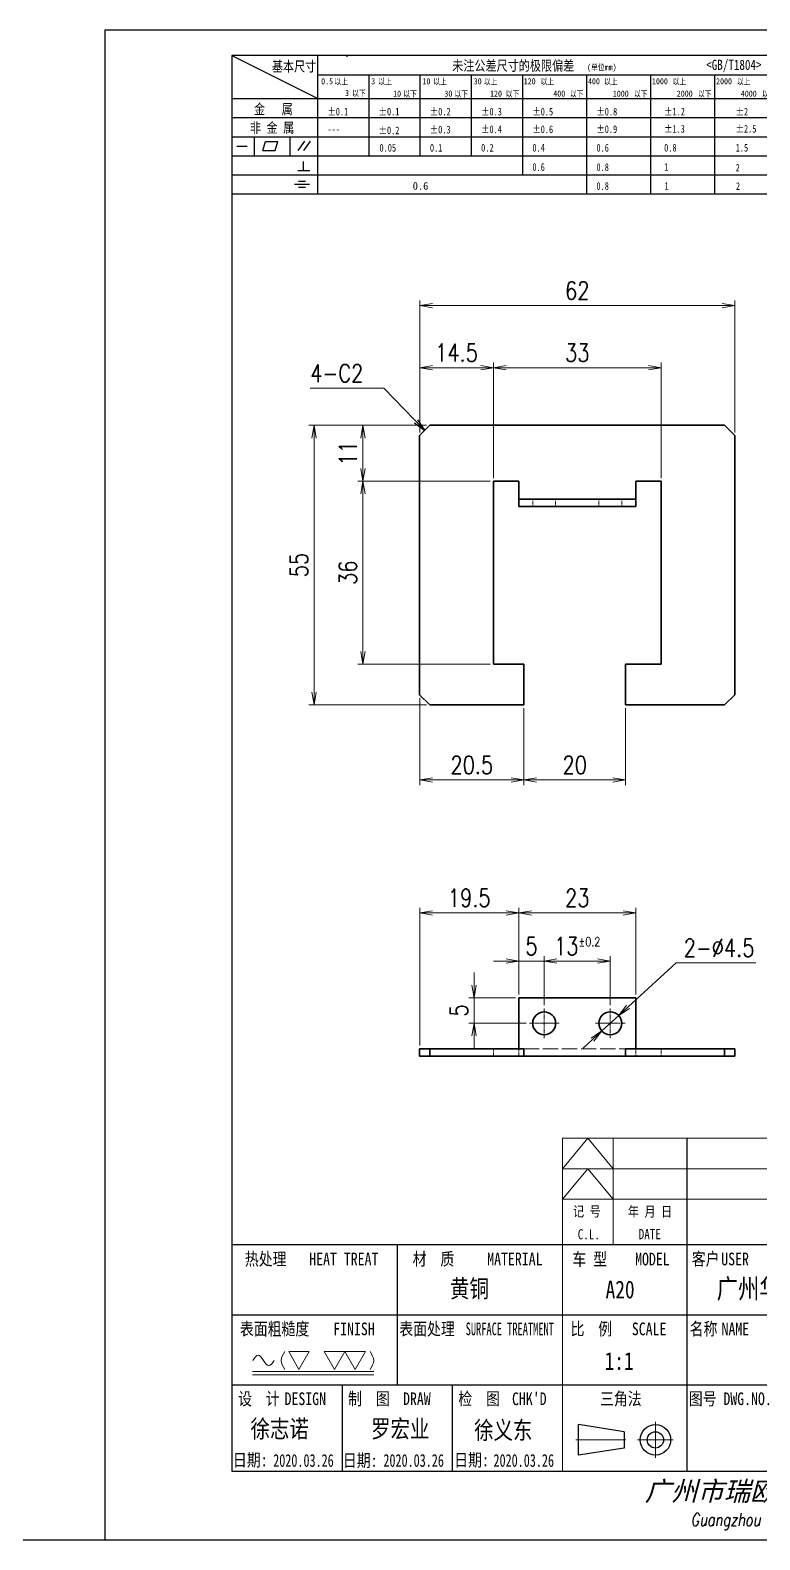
# Model space of a CAD drawing. Header units: millimetres. Extents: x 1201 to 11615, y -7347 to 2683.
# Drawn here: x 4526.1 to 4669.7, y -7347.5 to -7050.5 of the extents above; entities that cross this region are included whole.
import ezdxf
from ezdxf.enums import TextEntityAlignment as Align

# ---------------------------------------------------------------- set-up
doc = ezdxf.new("R2010")
doc.units = ezdxf.units.MM
for name, pattern in [('AM_ISO02W050x2', [3.75, 3, -0.75]), ('AM_ISO08W050x2', [9, 6, -0.75, 1.5, -0.75]), ('CENTER', [2, 1.25, -0.25, 0.25, -0.25])]:
    doc.linetypes.add(name, pattern=pattern)
for name, color, linetype, lineweight in [('CENTER', 2, 'AM_ISO08W050x2', 15), ('DIM', 3, 'Continuous', 20), ('DRAWING', 7, 'Continuous', 35), ('HIDDEN', 1, 'AM_ISO02W050x2', 18), ('图框', 7, 'Continuous', 15)]:
    doc.layers.add(name, color=color, linetype=linetype, lineweight=lineweight)
doc.layers.add('图\\M+19E79\\M+195B6\\M+18E9A', color=7, linetype='Continuous')
doc.styles.add('DIM', font='romans.shx', dxfattribs={"width": 0.8, "bigfont": 'bigfont.shx'})
doc.styles.add('STYLE1', font='')
doc.styles.add('国标', font='simfang.ttf', dxfattribs={"width": 0.8})
doc.styles.add('标题\\M+18E9A', font='romand.shx', dxfattribs={"oblique": 10, "bigfont": 'bigfont.shx'})
doc.styles.get('STYLE1').set_extended_font_data('SimSun')
doc.dimstyles.new('YH 1-1', dxfattribs={"dimtxt": 3.5, "dimasz": 2.5, "dimexe": 1, "dimexo": 0.625, "dimgap": 1.2, "dimtad": 1, "dimtoh": 1, "dimzin": 9, "dimdsep": 46, "dimtxsty": 'DIM', "dimblk": 'OPEN', "dimcen": 0, "dimclrd": 8, "dimclre": 8, "dimclrt": 2, "dimazin": 2, "dimtfac": 0.5, "dimtmove": 0, "dimatfit": 3, "dimldrblk": 'OPEN', "dimfxl": 0, "dimtolj": 1, "dimlwd": 13, "dimlwe": 13, "dimarcsym": 0})
doc.dimstyles.new('YH 1-1$0', dxfattribs={"dimtxt": 3.5, "dimasz": 2.5, "dimexe": 1, "dimexo": 0.625, "dimgap": 1.2, "dimtad": 1, "dimzin": 9, "dimdsep": 46, "dimtxsty": 'DIM', "dimblk": 'OPEN', "dimcen": 0, "dimclrd": 8, "dimclre": 8, "dimclrt": 2, "dimazin": 2, "dimtfac": 0.5, "dimtmove": 0, "dimatfit": 3, "dimldrblk": 'OPEN', "dimfxl": 0, "dimtolj": 1, "dimlwd": 13, "dimlwe": 13, "dimarcsym": 0})
doc.dimstyles.new('YH 1-1$3', dxfattribs={"dimtxt": 3.5, "dimasz": 2.5, "dimexe": 1, "dimexo": 0.625, "dimgap": 1.2, "dimtad": 1, "dimtoh": 1, "dimzin": 9, "dimdsep": 46, "dimtxsty": 'DIM', "dimblk": 'OPEN', "dimcen": 0, "dimclrd": 8, "dimclre": 8, "dimclrt": 2, "dimazin": 2, "dimtfac": 0.5, "dimtmove": 0, "dimatfit": 3, "dimldrblk": 'OPEN', "dimfxl": 0, "dimtolj": 1, "dimlwd": 13, "dimlwe": 13, "dimarcsym": 0})

# ---------------------------------------------------------------- blocks, each defined once
blk = doc.blocks.new('_Open')
at = {"color": 0, "linetype": 'ByBlock', "lineweight": -2}
for p, q in [((-1, 0.17), (0, 0)), ((-1, -0.17), (0, 0)), ((0, 0), (-1, 0))]:
    blk.add_line(p, q, dxfattribs=at)
blk = doc.blocks.new('*D913')
at = {"layer": 'Defpoints', "color": 0, "ltscale": 2, "transparency": 16777216}
for p in [(4664.77, -7104.66), (4602.77, -7130.21), (4664.77, -7130.21)]:
    blk.add_point(p, dxfattribs=at)
at = {"layer": 'DIM', "color": 8, "lineweight": 13, "ltscale": 2, "transparency": 16777216}
for p, q in [((4602.77, -7129.59), (4602.77, -7103.66)), ((4664.77, -7129.59), (4664.77, -7103.66)), ((4605.27, -7104.66), (4662.27, -7104.66))]:
    blk.add_line(p, q, dxfattribs=at)
at = {"layer": 'DIM', "color": 8, "lineweight": 13, "ltscale": 2, "transparency": 16777216, "xscale": 2.5, "yscale": 2.5, "zscale": 2.5, "rotation": 180}
blk.add_blockref('_Open', (4602.77, -7104.66), dxfattribs=at)
at = {"layer": 'DIM', "color": 8, "lineweight": 13, "ltscale": 2, "transparency": 16777216, "xscale": 2.5, "yscale": 2.5, "zscale": 2.5}
blk.add_blockref('_Open', (4664.77, -7104.66), dxfattribs=at)
at = {"layer": 'DIM', "color": 2, "ltscale": 2, "transparency": 16777216, "insert": (4633.77, -7101.71), "char_height": 3.5, "attachment_point": 5, "style": 'DIM'}
blk.add_mtext('\\A1;62', dxfattribs=at)
blk = doc.blocks.new('*D914')
at = {"layer": 'Defpoints', "color": 0, "ltscale": 2, "transparency": 16777216}
for p in [(4604.77, -7128.21), (4581.98, -7183.21), (4604.77, -7183.21)]:
    blk.add_point(p, dxfattribs=at)
at = {"layer": 'DIM', "color": 8, "lineweight": 13, "ltscale": 2, "transparency": 16777216}
for p, q in [((4604.14, -7128.21), (4580.98, -7128.21)), ((4581.98, -7130.71), (4581.98, -7180.71)), ((4604.14, -7183.21), (4580.98, -7183.21))]:
    blk.add_line(p, q, dxfattribs=at)
at = {"layer": 'DIM', "color": 8, "lineweight": 13, "ltscale": 2, "transparency": 16777216, "xscale": 2.5, "yscale": 2.5, "zscale": 2.5}
for p, rotation in [((4581.98, -7128.21), 90), ((4581.98, -7183.21), 270)]:
    blk.add_blockref('_Open', p, dxfattribs=dict(at, rotation=rotation))
at = {"layer": 'DIM', "color": 2, "ltscale": 2, "transparency": 16777216, "insert": (4579.03, -7155.71), "char_height": 3.5, "attachment_point": 5, "rotation": 90, "style": 'DIM'}
blk.add_mtext('\\A1;55', dxfattribs=at)
blk = doc.blocks.new('*D877')
at = {"layer": 'Defpoints', "color": 0, "ltscale": 2, "transparency": 16777216}
for p in [(4602.77, -7116.87), (4602.77, -7130.21), (4617.27, -7139.21)]:
    blk.add_point(p, dxfattribs=at)
at = {"layer": 'DIM', "color": 8, "lineweight": 13, "ltscale": 2, "transparency": 16777216}
for p, q in [((4602.77, -7129.59), (4602.77, -7115.87)), ((4617.27, -7138.59), (4617.27, -7115.87)), ((4614.77, -7116.87), (4605.27, -7116.87))]:
    blk.add_line(p, q, dxfattribs=at)
at = {"layer": 'DIM', "color": 8, "lineweight": 13, "ltscale": 2, "transparency": 16777216, "xscale": 2.5, "yscale": 2.5, "zscale": 2.5, "rotation": 180}
blk.add_blockref('_Open', (4602.77, -7116.87), dxfattribs=at)
at = {"layer": 'DIM', "color": 8, "lineweight": 13, "ltscale": 2, "transparency": 16777216, "xscale": 2.5, "yscale": 2.5, "zscale": 2.5}
blk.add_blockref('_Open', (4617.27, -7116.87), dxfattribs=at)
at = {"layer": 'DIM', "color": 2, "ltscale": 2, "transparency": 16777216, "insert": (4610.02, -7113.92), "char_height": 3.5, "attachment_point": 5, "style": 'DIM'}
blk.add_mtext('\\A1;14.5', dxfattribs=at)
blk = doc.blocks.new('*D878')
at = {"layer": 'Defpoints', "color": 0, "ltscale": 2, "transparency": 16777216}
for p in [(4650.27, -7116.87), (4617.27, -7139.21), (4650.27, -7139.21)]:
    blk.add_point(p, dxfattribs=at)
at = {"layer": 'DIM', "color": 8, "lineweight": 13, "ltscale": 2, "transparency": 16777216}
for p, q in [((4617.27, -7138.59), (4617.27, -7115.87)), ((4650.27, -7138.59), (4650.27, -7115.87)), ((4619.77, -7116.87), (4647.77, -7116.87))]:
    blk.add_line(p, q, dxfattribs=at)
at = {"layer": 'DIM', "color": 8, "lineweight": 13, "ltscale": 2, "transparency": 16777216, "xscale": 2.5, "yscale": 2.5, "zscale": 2.5, "rotation": 180}
blk.add_blockref('_Open', (4617.27, -7116.87), dxfattribs=at)
at = {"layer": 'DIM', "color": 8, "lineweight": 13, "ltscale": 2, "transparency": 16777216, "xscale": 2.5, "yscale": 2.5, "zscale": 2.5}
blk.add_blockref('_Open', (4650.27, -7116.87), dxfattribs=at)
at = {"layer": 'DIM', "color": 2, "ltscale": 2, "transparency": 16777216, "insert": (4633.77, -7113.92), "char_height": 3.5, "attachment_point": 5, "style": 'DIM'}
blk.add_mtext('\\A1;33', dxfattribs=at)
blk = doc.blocks.new('*D879')
at = {"layer": 'Defpoints', "color": 0, "ltscale": 2, "transparency": 16777216}
for p in [(4602.77, -7181.21), (4623.27, -7183.21), (4602.77, -7197.98)]:
    blk.add_point(p, dxfattribs=at)
at = {"layer": 'DIM', "color": 8, "lineweight": 13, "ltscale": 2, "transparency": 16777216}
for p, q in [((4602.77, -7181.84), (4602.77, -7198.98)), ((4623.27, -7183.84), (4623.27, -7198.98)), ((4620.77, -7197.98), (4605.27, -7197.98))]:
    blk.add_line(p, q, dxfattribs=at)
at = {"layer": 'DIM', "color": 8, "lineweight": 13, "ltscale": 2, "transparency": 16777216, "xscale": 2.5, "yscale": 2.5, "zscale": 2.5, "rotation": 180}
blk.add_blockref('_Open', (4602.77, -7197.98), dxfattribs=at)
at = {"layer": 'DIM', "color": 8, "lineweight": 13, "ltscale": 2, "transparency": 16777216, "xscale": 2.5, "yscale": 2.5, "zscale": 2.5}
blk.add_blockref('_Open', (4623.27, -7197.98), dxfattribs=at)
at = {"layer": 'DIM', "color": 2, "ltscale": 2, "transparency": 16777216, "insert": (4613.02, -7195.03), "char_height": 3.5, "attachment_point": 5, "style": 'DIM'}
blk.add_mtext('\\A1;20.5', dxfattribs=at)
blk = doc.blocks.new('*D880')
at = {"layer": 'Defpoints', "color": 0, "ltscale": 2, "transparency": 16777216}
for p in [(4623.27, -7183.21), (4643.27, -7183.21), (4643.27, -7197.98)]:
    blk.add_point(p, dxfattribs=at)
at = {"layer": 'DIM', "color": 8, "lineweight": 13, "ltscale": 2, "transparency": 16777216}
for p, q in [((4623.27, -7183.84), (4623.27, -7198.98)), ((4643.27, -7183.84), (4643.27, -7198.98)), ((4625.77, -7197.98), (4640.77, -7197.98))]:
    blk.add_line(p, q, dxfattribs=at)
at = {"layer": 'DIM', "color": 8, "lineweight": 13, "ltscale": 2, "transparency": 16777216, "xscale": 2.5, "yscale": 2.5, "zscale": 2.5, "rotation": 180}
blk.add_blockref('_Open', (4623.27, -7197.98), dxfattribs=at)
at = {"layer": 'DIM', "color": 8, "lineweight": 13, "ltscale": 2, "transparency": 16777216, "xscale": 2.5, "yscale": 2.5, "zscale": 2.5}
blk.add_blockref('_Open', (4643.27, -7197.98), dxfattribs=at)
at = {"layer": 'DIM', "color": 2, "ltscale": 2, "transparency": 16777216, "insert": (4633.27, -7195.03), "char_height": 3.5, "attachment_point": 5, "style": 'DIM'}
blk.add_mtext('\\A1;20', dxfattribs=at)
blk = doc.blocks.new('*D881')
at = {"layer": 'Defpoints', "color": 0, "ltscale": 2, "transparency": 16777216}
for p in [(4591.6, -7139.21), (4617.27, -7139.21), (4617.27, -7175.21)]:
    blk.add_point(p, dxfattribs=at)
at = {"layer": 'DIM', "color": 8, "lineweight": 13, "ltscale": 2, "transparency": 16777216}
for p, q in [((4616.64, -7139.21), (4590.6, -7139.21)), ((4591.6, -7172.71), (4591.6, -7141.71)), ((4616.64, -7175.21), (4590.6, -7175.21))]:
    blk.add_line(p, q, dxfattribs=at)
at = {"layer": 'DIM', "color": 8, "lineweight": 13, "ltscale": 2, "transparency": 16777216, "xscale": 2.5, "yscale": 2.5, "zscale": 2.5}
for p, rotation in [((4591.6, -7139.21), 90), ((4591.6, -7175.21), 270)]:
    blk.add_blockref('_Open', p, dxfattribs=dict(at, rotation=rotation))
at = {"layer": 'DIM', "color": 2, "ltscale": 2, "transparency": 16777216, "insert": (4588.65, -7157.21), "char_height": 3.5, "attachment_point": 5, "rotation": 90, "style": 'DIM'}
blk.add_mtext('\\A1;36', dxfattribs=at)
blk = doc.blocks.new('*D884')
at = {"layer": 'Defpoints', "color": 0, "ltscale": 2, "transparency": 16777216}
for p in [(4622.27, -7224.13), (4622.27, -7240.85), (4602.77, -7250.85)]:
    blk.add_point(p, dxfattribs=at)
at = {"layer": 'DIM', "color": 8, "lineweight": 13, "ltscale": 2, "transparency": 16777216}
for p, q in [((4602.77, -7250.22), (4602.77, -7223.13)), ((4605.27, -7224.13), (4619.77, -7224.13)), ((4622.27, -7240.22), (4622.27, -7223.13))]:
    blk.add_line(p, q, dxfattribs=at)
at = {"layer": 'DIM', "color": 8, "lineweight": 13, "ltscale": 2, "transparency": 16777216, "xscale": 2.5, "yscale": 2.5, "zscale": 2.5, "rotation": 180}
blk.add_blockref('_Open', (4602.77, -7224.13), dxfattribs=at)
at = {"layer": 'DIM', "color": 8, "lineweight": 13, "ltscale": 2, "transparency": 16777216, "xscale": 2.5, "yscale": 2.5, "zscale": 2.5}
blk.add_blockref('_Open', (4622.27, -7224.13), dxfattribs=at)
at = {"layer": 'DIM', "color": 2, "ltscale": 2, "transparency": 16777216, "insert": (4612.52, -7221.18), "char_height": 3.5, "attachment_point": 5, "style": 'DIM'}
blk.add_mtext('\\A1;19.5', dxfattribs=at)
blk = doc.blocks.new('*D885')
at = {"layer": 'Defpoints', "color": 0, "ltscale": 2, "transparency": 16777216}
for p in [(4645.27, -7224.13), (4622.27, -7240.85), (4645.27, -7240.85)]:
    blk.add_point(p, dxfattribs=at)
at = {"layer": 'DIM', "color": 8, "lineweight": 13, "ltscale": 2, "transparency": 16777216}
for p, q in [((4622.27, -7240.22), (4622.27, -7223.13)), ((4624.77, -7224.13), (4642.77, -7224.13)), ((4645.27, -7240.22), (4645.27, -7223.13))]:
    blk.add_line(p, q, dxfattribs=at)
at = {"layer": 'DIM', "color": 8, "lineweight": 13, "ltscale": 2, "transparency": 16777216, "xscale": 2.5, "yscale": 2.5, "zscale": 2.5, "rotation": 180}
blk.add_blockref('_Open', (4622.27, -7224.13), dxfattribs=at)
at = {"layer": 'DIM', "color": 8, "lineweight": 13, "ltscale": 2, "transparency": 16777216, "xscale": 2.5, "yscale": 2.5, "zscale": 2.5}
blk.add_blockref('_Open', (4645.27, -7224.13), dxfattribs=at)
at = {"layer": 'DIM', "color": 2, "ltscale": 2, "transparency": 16777216, "insert": (4633.77, -7221.18), "char_height": 3.5, "attachment_point": 5, "style": 'DIM'}
blk.add_mtext('\\A1;23', dxfattribs=at)
blk = doc.blocks.new('*D886')
at = {"layer": 'Defpoints', "color": 0, "ltscale": 2, "transparency": 16777216}
for p in [(4622.27, -7233.62), (4622.27, -7240.85), (4627.27, -7242.92)]:
    blk.add_point(p, dxfattribs=at)
at = {"layer": 'DIM', "color": 8, "lineweight": 13, "ltscale": 2, "transparency": 16777216}
for p, q in [((4619.77, -7233.62), (4617.27, -7233.62)), ((4622.27, -7240.22), (4622.27, -7232.62)), ((4627.27, -7233.62), (4622.27, -7233.62)), ((4627.27, -7242.3), (4627.27, -7232.62)), ((4629.77, -7233.62), (4632.27, -7233.62))]:
    blk.add_line(p, q, dxfattribs=at)
at = {"layer": 'DIM', "color": 8, "lineweight": 13, "ltscale": 2, "transparency": 16777216, "xscale": 2.5, "yscale": 2.5, "zscale": 2.5}
blk.add_blockref('_Open', (4622.27, -7233.62), dxfattribs=at)
at = {"layer": 'DIM', "color": 8, "lineweight": 13, "ltscale": 2, "transparency": 16777216, "xscale": 2.5, "yscale": 2.5, "zscale": 2.5, "rotation": 180}
blk.add_blockref('_Open', (4627.27, -7233.62), dxfattribs=at)
at = {"layer": 'DIM', "color": 2, "ltscale": 2, "transparency": 16777216, "insert": (4624.77, -7230.67), "char_height": 3.5, "attachment_point": 5, "style": 'DIM'}
blk.add_mtext('\\A1;5', dxfattribs=at)
blk = doc.blocks.new('*D887')
at = {"layer": 'Defpoints', "color": 0, "ltscale": 2, "transparency": 16777216}
for p in [(4640.27, -7233.62), (4627.27, -7242.92), (4640.27, -7242.92)]:
    blk.add_point(p, dxfattribs=at)
at = {"layer": 'DIM', "color": 8, "lineweight": 13, "ltscale": 2, "transparency": 16777216}
for p, q in [((4627.27, -7242.3), (4627.27, -7232.62)), ((4629.77, -7233.62), (4637.77, -7233.62)), ((4640.27, -7242.3), (4640.27, -7232.62))]:
    blk.add_line(p, q, dxfattribs=at)
at = {"layer": 'DIM', "color": 8, "lineweight": 13, "ltscale": 2, "transparency": 16777216, "xscale": 2.5, "yscale": 2.5, "zscale": 2.5, "rotation": 180}
blk.add_blockref('_Open', (4627.27, -7233.62), dxfattribs=at)
at = {"layer": 'DIM', "color": 8, "lineweight": 13, "ltscale": 2, "transparency": 16777216, "xscale": 2.5, "yscale": 2.5, "zscale": 2.5}
blk.add_blockref('_Open', (4640.27, -7233.62), dxfattribs=at)
at = {"layer": 'DIM', "color": 2, "ltscale": 2, "transparency": 16777216, "insert": (4633.77, -7230.67), "char_height": 3.5, "attachment_point": 5, "style": 'DIM'}
blk.add_mtext('\\A2;13{\\H1.75;\\M+1817D0.2}', dxfattribs=at)
blk = doc.blocks.new('*D888')
at = {"layer": 'Defpoints', "color": 0, "ltscale": 2, "transparency": 16777216}
for p in [(4613.46, -7240.85), (4622.27, -7240.85), (4624.34, -7245.85)]:
    blk.add_point(p, dxfattribs=at)
at = {"layer": 'DIM', "color": 8, "lineweight": 13, "ltscale": 2, "transparency": 16777216}
for p, q in [((4613.46, -7238.35), (4613.46, -7235.85)), ((4621.64, -7240.85), (4612.46, -7240.85)), ((4613.46, -7245.85), (4613.46, -7240.85)), ((4623.72, -7245.85), (4612.46, -7245.85)), ((4613.46, -7248.35), (4613.46, -7250.85))]:
    blk.add_line(p, q, dxfattribs=at)
at = {"layer": 'DIM', "color": 8, "lineweight": 13, "ltscale": 2, "transparency": 16777216, "xscale": 2.5, "yscale": 2.5, "zscale": 2.5}
for p, rotation in [((4613.46, -7240.85), 270), ((4613.46, -7245.85), 90)]:
    blk.add_blockref('_Open', p, dxfattribs=dict(at, rotation=rotation))
at = {"layer": 'DIM', "color": 2, "ltscale": 2, "transparency": 16777216, "insert": (4610.51, -7243.35), "char_height": 3.5, "attachment_point": 5, "rotation": 90, "style": 'DIM'}
blk.add_mtext('\\A1;5', dxfattribs=at)
blk = doc.blocks.new('*D889')
at = {"layer": 'Defpoints', "color": 0, "ltscale": 2, "transparency": 16777216}
for p in [(4641.92, -7244.32), (4638.61, -7247.37)]:
    blk.add_point(p, dxfattribs=at)
at = {"layer": 'DIM', "color": 8, "lineweight": 13, "ltscale": 2, "transparency": 16777216}
for p, q in [((4653.2, -7233.95), (4643.76, -7242.63)), ((4668.93, -7233.95), (4653.2, -7233.95)), ((4638.61, -7247.37), (4641.92, -7244.32)), ((4636.77, -7249.06), (4634.93, -7250.76))]:
    blk.add_line(p, q, dxfattribs=at)
at = {"layer": 'DIM', "color": 8, "lineweight": 13, "ltscale": 2, "transparency": 16777216, "xscale": 2.5, "yscale": 2.5, "zscale": 2.5}
for p, rotation in [((4641.92, -7244.32), 222.6155056812255), ((4638.61, -7247.37), 42.61550568122549)]:
    blk.add_blockref('_Open', p, dxfattribs=dict(at, rotation=rotation))
at = {"layer": 'DIM', "color": 2, "ltscale": 2, "transparency": 16777216, "insert": (4661.67, -7231), "char_height": 3.5, "attachment_point": 5, "style": 'DIM'}
blk.add_mtext('\\A1;2-%%c4.5', dxfattribs=at)
blk = doc.blocks.new('*D892')
at = {"layer": 'Defpoints', "color": 0, "ltscale": 2, "transparency": 16777216}
for p in [(4591.6, -7128.21), (4604.77, -7128.21), (4617.27, -7139.21)]:
    blk.add_point(p, dxfattribs=at)
at = {"layer": 'DIM', "color": 8, "lineweight": 13, "ltscale": 2, "transparency": 16777216}
for p, q in [((4604.14, -7128.21), (4590.6, -7128.21)), ((4591.6, -7136.71), (4591.6, -7130.71)), ((4616.64, -7139.21), (4590.6, -7139.21))]:
    blk.add_line(p, q, dxfattribs=at)
at = {"layer": 'DIM', "color": 8, "lineweight": 13, "ltscale": 2, "transparency": 16777216, "xscale": 2.5, "yscale": 2.5, "zscale": 2.5}
for p, rotation in [((4591.6, -7128.21), 90), ((4591.6, -7139.21), 270)]:
    blk.add_blockref('_Open', p, dxfattribs=dict(at, rotation=rotation))
at = {"layer": 'DIM', "color": 2, "ltscale": 2, "transparency": 16777216, "insert": (4588.65, -7133.71), "char_height": 3.5, "attachment_point": 5, "rotation": 90, "style": 'DIM'}
blk.add_mtext('\\A1;11', dxfattribs=at)
blk = doc.blocks.new('GZDEH零件A4图框V01版')
at = {"color": 2, "linetype": 'ByBlock', "lineweight": 30}
for p, q in [((102.17, 21.26), (93.17, 22.66)), ((93.17, 16.66), (93.17, 22.66)), ((102.17, 21.26), (102.17, 18.06)), ((102.17, 18.06), (93.17, 16.66))]:
    blk.add_line(p, q, dxfattribs=at)
at = {"color": 1, "linetype": 'CENTER', "lineweight": 5, "ltscale": 16.256}
for p, q in [((108.3, 23.18), (108.3, 16.14)), ((111.82, 19.66), (104.78, 19.66))]:
    blk.add_line(p, q, dxfattribs=at)
at = {"color": 1, "linetype": 'CENTER', "lineweight": 5, "ltscale": 9.144}
blk.add_line((102.47, 19.66), (92.65, 19.66), dxfattribs=at)
at = {"color": 2, "linetype": 'ByBlock', "lineweight": 30}
for radius in [3, 1.6]:
    blk.add_circle((108.3, 19.66), radius, dxfattribs=at)
at = {"layer": 'Defpoints', "linetype": 'Continuous'}
for p, q in [((0, 297), (0, 0)), ((210, 297), (0, 297)), ((210, 0), (210, 297)), ((210, 297), (210, 0)), ((0, 0), (210, 0))]:
    blk.add_line(p, q, dxfattribs=at)
at = {"layer": '图\\M+19E79\\M+195B6\\M+18E9A', "linetype": 'Continuous'}
for p, q in [((25, 292), (25, 13.5)), ((205, 292), (25, 292)), ((205, 13.5), (205, 292)), ((205, 13.5), (205, 97)), ((25, 13.5), (205, 13.5))]:
    blk.add_line(p, q, dxfattribs=at)
at = {"layer": '图\\M+19E79\\M+195B6\\M+18E9A', "color": 9}
for p, q in [((25, 292), (41.88, 283.54)), ((41.88, 264.79), (41.88, 292)), ((47.66, 291.75), (47.66, 292)), ((132.6, 264.79), (132.6, 292)), ((41.88, 288.22), (132.6, 288.22)), ((51.96, 272.29), (51.96, 288.22)), ((62.04, 272.29), (62.04, 288.22)), ((72.12, 272.29), (72.12, 288.22)), ((82.2, 268.54), (82.2, 288.22)), ((94.8, 264.79), (94.8, 288.22)), ((107.4, 264.79), (107.4, 288.22)), ((120, 264.79), (120, 288.22)), ((25, 283.54), (132.6, 283.54)), ((25, 279.79), (132.6, 279.79)), ((25, 276.04), (132.6, 276.04)), ((25.94, 274.19), (28, 274.19)), ((29.43, 272.34), (29.43, 276.04)), ((31.1, 273.3), (31.58, 275.09)), ((31.1, 273.3), (33.51, 273.3)), ((31.58, 275.09), (33.99, 275.09)), ((33.51, 273.3), (33.99, 275.09)), ((36.42, 272.34), (36.42, 276.04)), ((38.03, 273.3), (39.36, 275.16)), ((39.11, 273.3), (40.45, 275.16)), ((25, 272.29), (132.6, 272.29)), ((39.09, 269.41), (39.09, 271.18)), ((25, 268.54), (132.6, 268.54)), ((37.93, 269.41), (40.32, 269.41)), ((25, 264.79), (132.6, 264.79)), ((37.3, 266.69), (40.28, 266.69)), ((38.08, 267.29), (39.43, 267.29)), ((38.08, 266.09), (39.44, 266.09)), ((114.5, 79), (114.5, 13.5)), ((205, 58), (25, 58)), ((57.5, 58), (57.5, 30.5)), ((114.5, 58), (114.5, 13.5)), ((180, 58), (180, 13.5)), ((25, 44.25), (205, 44.25)), ((25, 30.5), (205, 30.5)), ((46.68, 30.5), (46.68, 13.5)), ((46.68, 30.5), (46.68, 13.5)), ((68.34, 30.5), (68.34, 13.5)), ((68.34, 30.5), (68.34, 13.5))]:
    blk.add_line(p, q, dxfattribs=at)
at = {"layer": '图框', "color": 7}
for p, q in [((90, 79), (205, 79)), ((90, 13.5), (90, 79))]:
    blk.add_line(p, q, dxfattribs=at)
at = {"layer": '图框', "color": 9}
for p, q in [((90, 73), (95, 79)), ((95, 79), (100, 73)), ((100, 58), (100, 79)), ((173, 58), (173, 79)), ((185, 79), (185, 58)), ((90, 73), (205, 73)), ((90, 67), (95, 73)), ((95, 73), (100, 67)), ((90, 67), (205, 67))]:
    blk.add_line(p, q, dxfattribs=at)
at = {"layer": '图\\M+19E79\\M+195B6\\M+18E9A', "color": 9, "style": '国标'}
for s, height, width, p in [('基本尺寸', 2, 0.8, (32.84, 288.88)), ('未注公差尺寸的极限偏差', 2, 0.8, (68.32, 289.02)), ('<GB/T1804>', 2, 0.8, (118.29, 289.19)), ('30', 1.2, 0.8, (72.55, 286.35)), ('金   属', 2, 0.8, (29.33, 280.48)), ('±0.1', 1.5, 0.8, (43.78, 280.23)), ('±0.1', 1.5, 0.8, (53.86, 280.23)), ('±0.2', 1.5, 0.8, (63.94, 280.23)), ('±0.3', 1.5, 0.8, (74.02, 280.23)), ('±0.5', 1.5, 0.8, (84.1, 280.23)), ('±0.8', 1.5, 0.8, (96.7, 280.23)), ('±1.2', 1.5, 0.8, (110.02, 280.23)), ('±2', 1.5, 0.8, (124.09, 280.23)), ('非 金 属', 2, 0.8, (28.53, 276.82)), ('---', 1.5, 0.8, (43.78, 276.81)), ('±0.2', 1.5, 0.8, (53.86, 276.54)), ('±0.3', 1.5, 0.8, (63.94, 276.69)), ('±0.4', 1.5, 0.8, (74.02, 276.75)), ('±0.6', 1.5, 0.8, (84.1, 276.75)), ('±0.9', 1.5, 0.8, (96.7, 276.78)), ('±1.3', 1.5, 0.8, (110.02, 276.84)), ('±2.5', 1.5, 0.8, (124.09, 276.85)), ('0.1', 1.5, 0.8, (63.94, 273.12)), ('0.2', 1.5, 0.8, (74.02, 273.13)), ('0.4', 1.5, 0.8, (84.1, 273.13)), ('0.6', 1.5, 0.8, (96.7, 273.11)), ('0.8', 1.5, 0.8, (110.02, 273.13)), ('1.5', 1.5, 0.8, (124.09, 273.12)), ('0.6', 1.5, 0.8, (84.1, 269.33)), ('0.8', 1.5, 0.8, (96.7, 269.3)), ('1', 1.5, 0.8, (110.02, 269.34)), ('2', 1.5, 0.8, (124.09, 269.2)), ('0.8', 1.5, 0.8, (96.7, 265.59)), ('1', 1.5, 0.8, (110.1, 265.6)), ('2', 1.5, 0.8, (124.13, 265.57)), ('热处理', 2.5, 0.8, (27.54, 54)), ('材  质', 2.5, 0.8, (60.55, 54)), ('项目编码 PROJECT', 2.5, 0.8, (180.64, 54.03)), ('表面粗糙度', 2.5, 0.8, (26.56, 40.25)), ('表面处理', 2.5, 0.8, (57.91, 40.25)), ('SURFACE TREATMENT', 2.5, 0.6, (70.98, 40.25)), ('比  例\u3000', 2.5, 0.8, (91.61, 40.25)), ('SCALE', 2.5, 0.8, (103.66, 40.25)), ('名称\u3000', 2.5, 0.8, (115.05, 40.25)), ('NAME', 2.5, 0.8, (121.31, 40.25)), ('数  量', 2.5, 0.8, (183.12, 40.41)), ("QT'Y ", 2.5, 0.8, (196.37, 40.41)), (' DESIGN', 2.5, 0.8, (33.98, 26.5)), (' DRAW', 2.5, 0.8, (57.29, 26.5)), ("CHK'D", 2.5, 0.8, (80.09, 26.5)), ('三角法', 2.5, 0.8, (97.41, 26.5)), ('图号', 2.5, 0.8, (114.87, 26.5)), ('DWG.NO.', 2.5, 0.8, (121.67, 26.5)), ('图示为', 2.5, 0.8, (182.45, 26.53)), ('<LH/RH>', 2.5, 0.8, (192.82, 26.53))]:
    blk.add_text(s, height=height, dxfattribs=dict(at, width=width)).set_placement(p)
at = {"layer": '图\\M+19E79\\M+195B6\\M+18E9A', "color": 9, "lineweight": 15, "style": '国标', "width": 0.8}
for s, p in [('0.5', (42.54, 286.35)), ('以上', (45.15, 286.3)), ('3', (47.24, 284.06)), ('以下', (48.61, 284.01)), ('3', (52.39, 286.35)), ('以上', (53.76, 286.3)), ('以下', (58.69, 283.87)), ('10', (62.47, 286.35)), ('以上', (64.6, 286.3)), ('以下', (68.77, 283.87)), ('以上', (74.53, 286.3)), ('以下', (78.85, 283.87)), ('120', (82.39, 286.35)), ('以上', (85.72, 286.3)), ('以下', (91.45, 283.87)), ('400', (95.03, 286.35)), ('以上', (98.19, 286.3)), ('以下', (104.05, 283.87)), ('1000', (107.63, 286.35)), ('以上', (111.67, 286.3)), ('以下', (116.65, 283.87)), ('2000', (120.23, 286.35)), ('以上', (124.31, 286.3)), ('以下', (129.25, 283.87)), ('10', (56.7, 283.92)), ('30', (66.78, 283.92)), ('120', (75.77, 283.92)), ('400', (88.21, 283.92)), ('1000', (99.92, 283.92)), ('2000', (112.5, 283.92)), ('4000', (125.1, 283.92))]:
    blk.add_text(s, height=1.2, dxfattribs=at).set_placement(p)
at = {"layer": '图\\M+19E79\\M+195B6\\M+18E9A', "color": 9, "lineweight": 13, "style": '国标'}
blk.add_text('0.6', height=1.5, dxfattribs=at).set_placement((60.56, 265.61))
at = {"layer": '图\\M+19E79\\M+195B6\\M+18E9A', "color": 9, "style": '国标', "width": 0.8}
for s, p in [('HEAT TREAT', (47, 54)), ('MATERIAL', (80.65, 54)), ('客户', (118.19, 54)), ('USER', (123.97, 54)), ('FINISH', (48.99, 40.25)), ('设  计', (30.3, 26.5)), ('制  图', (51.94, 26.5)), ('检  图', (73.62, 26.5)), ('日期:', (28.6, 14.46)), ('日期:', (50.22, 14.36)), ('日期:', (72.13, 14.46))]:
    blk.add_text(s, height=2.5, dxfattribs=at).set_placement(p, align=Align.CENTER)
for s, p in [('车 型', (95.38, 55.27)), ('MODEL', (107.71, 55.22))]:
    blk.add_text(s, height=2.5, dxfattribs=at).set_placement(p, align=Align.MIDDLE)
at = {"layer": '图\\M+19E79\\M+195B6\\M+18E9A', "color": 7, "lineweight": -3, "style": 'STYLE1', "oblique": 15}
blk.add_text('广州市瑞欧智能设备有限公司', height=3.8, dxfattribs=at).set_placement((106.21, 7.68))
at = {"layer": '图\\M+19E79\\M+195B6\\M+18E9A', "color": 7, "style": '标题\\M+18E9A', "oblique": 10}
blk.add_text('A4', height=4, dxfattribs=at).set_placement((204.57, 5.66), align=Align.MIDDLE)
at = {"layer": '图\\M+19E79\\M+195B6\\M+18E9A', "color": 7, "style": '标题\\M+18E9A', "oblique": 10, "width": 0.75}
blk.add_text('Guangzhou RUIO Intelligent Equipment Co., Ltd. ', height=2.5, dxfattribs=at).set_placement((146.18, 3.62), align=Align.MIDDLE)
at = {"layer": '图\\M+19E79\\M+195B6\\M+18E9A', "color": 9, "lineweight": 15, "insert": (94.85, 290.31), "char_height": 1.2, "width": 8.7957, "attachment_point": 1, "style": '国标'}
blk.add_mtext('(单位mm)', dxfattribs=at)
at = {"layer": '图\\M+19E79\\M+195B6\\M+18E9A', "color": 9, "insert": (54.02, 273.09), "char_height": 1.5, "attachment_point": 7, "style": '国标'}
blk.add_mtext_dynamic_manual_height_columns('0.05', width=5.1982, gutter_width=12.5, heights=[0], dxfattribs=at)
at = {"layer": '图框', "color": 9, "style": '国标', "width": 0.8}
for s, p in [('记 号', (94.82, 63.62)), ('年 月 日', (107.24, 63.57)), ('变  更  事  由', (143.58, 63.63)), ('C.L.', (95.2, 59.11)), ('DATE', (107.19, 59.14)), ('REVIEW', (143.89, 59.11))]:
    blk.add_text(s, height=2, dxfattribs=at).set_placement(p, align=Align.CENTER)
for s, p in [('制 图', (178.49, 64.61)), ('备    注', (195.02, 64.64)), ('DR', (178.4, 60.22)), ('REMARKS', (194.91, 60.23))]:
    blk.add_text(s, height=2, dxfattribs=at).set_placement(p, align=Align.MIDDLE)
blk = doc.blocks.new('FINISH_012')
at = {"layer": 'DIM'}
for p, q in [((-16.94, -5), (-14.06, -5)), ((-15.5, -7.5), (-16.94, -5)), ((-14.06, -5), (-15.5, -7.5)), ((-11.94, -5), (-9.06, -5)), ((-10.5, -7.5), (-11.94, -5)), ((-9.06, -5), (-10.5, -7.5)), ((-7.61, -7.5), (-9.06, -5)), ((-9.06, -5), (-6.17, -5)), ((-6.17, -5), (-7.61, -7.5)), ((-22.04, -7.78), (-5, -7.78)), ((-22.04, -8.28), (-5, -8.28))]:
    blk.add_line(p, q, dxfattribs=at)
for points in [[(-22, -6.25), (-21.25, -5.5), (-20.5, -6.25), (-19.75, -7), (-19, -6.25)], [(-17.5, -5), (-18, -6.25), (-17.5, -7.5)], [(-5.5, -5), (-5, -6.25), (-5.5, -7.5)]]:
    blk.add_spline(points, degree=3, dxfattribs=at)

msp = doc.modelspace()

# ---------------------------------------------------------------- linework, layer by layer
msp.add_line((1201.092, -7347.472), (10120.957, -7347.472))
at = {"layer": 'CENTER', "ltscale": 0.14625}
for p, q in [((4627.267, -7242.922), (4627.267, -7248.772)), ((4640.267, -7242.922), (4640.267, -7248.772)), ((4630.192, -7245.847), (4624.342, -7245.847)), ((4643.192, -7245.847), (4637.342, -7245.847))]:
    msp.add_line(p, q, dxfattribs=at)
at = {"layer": 'DRAWING', "lineweight": 35, "ltscale": 0.070711}
for p, q in [((4604.767, -7128.211), (4602.767, -7130.211)), ((4664.767, -7130.211), (4662.767, -7128.211)), ((4602.767, -7181.211), (4604.767, -7183.211)), ((4662.767, -7183.211), (4664.767, -7181.211))]:
    msp.add_line(p, q, dxfattribs=at)
at = {"layer": 'DRAWING', "lineweight": 35}
for p, q in [((4602.767, -7130.211), (4602.767, -7181.211)), ((4662.767, -7128.211), (4604.767, -7128.211)), ((4664.767, -7181.211), (4664.767, -7130.211)), ((4617.267, -7175.211), (4617.267, -7139.211)), ((4650.267, -7139.211), (4650.267, -7175.211)), ((4645.267, -7142.711), (4622.267, -7142.711)), ((4622.267, -7144.211), (4645.267, -7144.211)), ((4622.267, -7240.847), (4645.267, -7240.847)), ((4623.267, -7252.347), (4643.267, -7252.347))]:
    msp.add_line(p, q, dxfattribs=at)
at = {"layer": 'DRAWING', "lineweight": 35, "ltscale": 0.125}
for p, q in [((4617.267, -7139.211), (4622.267, -7139.211)), ((4645.267, -7139.211), (4650.267, -7139.211))]:
    msp.add_line(p, q, dxfattribs=at)
at = {"layer": 'DRAWING', "lineweight": 35, "ltscale": 0.0375}
for p, q in [((4622.267, -7139.211), (4622.267, -7140.711)), ((4645.267, -7140.711), (4645.267, -7139.211)), ((4622.267, -7142.711), (4622.267, -7144.211)), ((4645.267, -7142.711), (4645.267, -7144.211)), ((4602.767, -7250.847), (4602.767, -7252.347)), ((4604.767, -7250.847), (4604.767, -7252.347)), ((4623.267, -7252.347), (4623.267, -7250.847)), ((4643.267, -7250.847), (4643.267, -7252.347)), ((4662.767, -7252.347), (4662.767, -7250.847)), ((4664.767, -7252.347), (4664.767, -7250.847))]:
    msp.add_line(p, q, dxfattribs=at)
at = {"layer": 'DRAWING', "lineweight": 35, "ltscale": 0.05}
for p, q in [((4622.267, -7140.711), (4622.267, -7142.711)), ((4645.267, -7142.711), (4645.267, -7140.711)), ((4602.767, -7250.847), (4604.767, -7250.847)), ((4602.767, -7252.347), (4604.767, -7252.347)), ((4662.767, -7250.847), (4664.767, -7250.847)), ((4664.767, -7252.347), (4662.767, -7252.347))]:
    msp.add_line(p, q, dxfattribs=at)
at = {"layer": 'DRAWING', "lineweight": 35, "ltscale": 0.15}
msp.add_line((4623.267, -7175.211), (4617.267, -7175.211), dxfattribs=at)
at = {"layer": 'DRAWING', "lineweight": 35, "ltscale": 0.2}
for p, q in [((4623.267, -7183.211), (4623.267, -7175.211)), ((4643.267, -7175.211), (4643.267, -7183.211))]:
    msp.add_line(p, q, dxfattribs=at)
at = {"layer": 'DRAWING', "lineweight": 35, "ltscale": 0.175}
msp.add_line((4650.267, -7175.211), (4643.267, -7175.211), dxfattribs=at)
at = {"layer": 'DRAWING', "lineweight": 35, "ltscale": 0.4625}
for p, q in [((4604.767, -7183.211), (4623.267, -7183.211)), ((4604.767, -7250.847), (4623.267, -7250.847)), ((4604.767, -7252.347), (4623.267, -7252.347))]:
    msp.add_line(p, q, dxfattribs=at)
at = {"layer": 'DRAWING', "lineweight": 35, "ltscale": 0.4875}
for p, q in [((4643.267, -7183.211), (4662.767, -7183.211)), ((4643.267, -7250.847), (4662.767, -7250.847)), ((4643.267, -7252.347), (4662.767, -7252.347))]:
    msp.add_line(p, q, dxfattribs=at)
at = {"layer": 'DRAWING', "lineweight": 35, "ltscale": 0.1875}
for p, q in [((4622.267, -7240.847), (4622.267, -7248.347)), ((4645.267, -7248.347), (4645.267, -7240.847))]:
    msp.add_line(p, q, dxfattribs=at)
at = {"layer": 'DRAWING', "lineweight": 35, "ltscale": 0.0625}
for p, q in [((4622.267, -7250.847), (4622.267, -7248.347)), ((4645.267, -7248.347), (4645.267, -7250.847))]:
    msp.add_line(p, q, dxfattribs=at)
at = {"layer": 'DRAWING', "lineweight": 35}
for centre in [(4627.267, -7245.847), (4640.267, -7245.847)]:
    msp.add_circle(centre, 2.25, dxfattribs=at)
at = {"layer": 'HIDDEN', "ltscale": 0.0375}
for p, q in [((4625.017, -7144.211), (4625.017, -7142.711)), ((4629.517, -7144.211), (4629.517, -7142.711)), ((4638.017, -7144.211), (4638.017, -7142.711)), ((4642.517, -7144.211), (4642.517, -7142.711)), ((4604.767, -7252.347), (4604.767, -7250.847)), ((4617.267, -7252.347), (4617.267, -7250.847)), ((4622.267, -7252.347), (4622.267, -7250.847)), ((4645.267, -7250.847), (4645.267, -7252.347)), ((4650.267, -7250.847), (4650.267, -7252.347)), ((4662.767, -7250.847), (4662.767, -7252.347))]:
    msp.add_line(p, q, dxfattribs=at)
at = {"layer": 'HIDDEN'}
msp.add_line((4623.267, -7250.847), (4643.267, -7250.847), dxfattribs=at)
at = {"layer": '图\\M+19E79\\M+195B6\\M+18E9A', "color": 9, "linetype": 'Continuous'}
msp.add_line((4565.846, -7250.472), (4565.846, -7333.972), dxfattribs=at)

# ---------------------------------------------------------------- block references
at = {"layer": '图\\M+19E79\\M+195B6\\M+18E9A', "xscale": 1.399999999994179, "yscale": 1.400000000001455, "zscale": 1.40000000000009}
msp.add_blockref('FINISH_012', (4600.728, -7303.436), dxfattribs=at)
at = {"layer": '图框'}
msp.add_blockref('GZDEH零件A4图框V01版', (4540.846, -7347.472), dxfattribs=at)

# ---------------------------------------------------------------- texts
at = {"layer": 'DIM', "color": 2, "ltscale": 2, "insert": (4581.24, -7119.711), "char_height": 3.5, "attachment_point": 7, "style": 'DIM'}
msp.add_mtext('{\\Fromans,bigfont|c134;4-C2}', dxfattribs=at)
at = {"layer": '图\\M+19E79\\M+195B6\\M+18E9A', "color": 3, "style": '国标'}
for s, height, width, p in [('黄铜', 3.5, 0.8, (4608.743, -7299.797)), ('A20', 3.5, 0.8, (4639.342, -7299.976)), ('广州华德汽车弹簧有限公司', 3.85, 0.8, (4661.191, -7299.992)), ('1:1', 3.5, 0.8, (4639.146, -7314.039)), ('徐志诺', 3.5, 0.8, (4569.493, -7327.368)), ('罗宏业', 3.5, 0.8, (4593.223, -7327.368)), ('徐义东', 3.5, 0.8, (4613.484, -7327.656)), ('2020.03.26', 2.5, 0.7, (4573.953, -7333.108)), ('2020.03.26', 2.5, 0.7, (4595.633, -7333.108)), ('2020.03.26', 2.5, 0.7, (4617.293, -7333.108))]:
    msp.add_text(s, height=height, dxfattribs=dict(at, width=width)).set_placement(p)

# ---------------------------------------------------------------- dimensions: what is measured, and where the dimension line sits
at = {"layer": 'DIM', "ltscale": 2}
for base, p1, p2, picture, middle in [((4664.767, -7104.656), (4602.767, -7130.211), (4664.767, -7130.211), '*D913', (4633.767, -7101.706)), ((4602.767, -7116.867), (4617.267, -7139.211), (4602.767, -7130.211), '*D877', (4610.017, -7113.917)), ((4650.267, -7116.867), (4617.267, -7139.211), (4650.267, -7139.211), '*D878', (4633.767, -7113.917)), ((4602.767, -7197.983), (4623.267, -7183.211), (4602.767, -7181.211), '*D879', (4613.017, -7195.033)), ((4643.267, -7197.983), (4623.267, -7183.211), (4643.267, -7183.211), '*D880', (4633.267, -7195.033)), ((4622.267, -7224.132), (4602.767, -7250.847), (4622.267, -7240.847), '*D884', (4612.517, -7221.182)), ((4645.267, -7224.132), (4622.267, -7240.847), (4645.267, -7240.847), '*D885', (4633.767, -7221.182)), ((4622.267, -7233.622), (4627.267, -7242.922), (4622.267, -7240.847), '*D886', (4624.767, -7230.672))]:
    dim = msp.add_linear_dim(base=base, p1=p1, p2=p2, dimstyle='YH 1-1$0', dxfattribs=at)
    dim.commit()
    dim.dimension.update_dxf_attribs({"geometry": picture, "text_midpoint": middle})
for base, p1, p2, picture, middle in [((4581.976, -7183.211), (4604.767, -7128.211), (4604.767, -7183.211), '*D914', (4579.026, -7155.711)), ((4591.598, -7128.211), (4617.267, -7139.211), (4604.767, -7128.211), '*D892', (4588.648, -7133.711)), ((4591.598, -7139.211), (4617.267, -7175.211), (4617.267, -7139.211), '*D881', (4588.648, -7157.211)), ((4613.464, -7240.847), (4624.342, -7245.847), (4622.267, -7240.847), '*D888', (4610.514, -7243.347))]:
    dim = msp.add_linear_dim(base=base, p1=p1, p2=p2, angle=90, dimstyle='YH 1-1$0', dxfattribs=at)
    dim.commit()
    dim.dimension.update_dxf_attribs({"geometry": picture, "text_midpoint": middle})
dim = msp.add_linear_dim(base=(4640.267, -7233.622), p1=(4627.267, -7242.922), p2=(4640.267, -7242.922), dimstyle='YH 1-1$0', override={"dimtol": 1, "dimlim": 0, "dimtp": 0.2, "dimtm": 0.2, "dimtfac": 0.5, "dimtolj": 2}, dxfattribs=at)
dim.commit()
dim.dimension.update_dxf_attribs({"geometry": '*D887', "text_midpoint": (4633.767, -7233.622), "dimtype": 160})
dim = msp.add_diameter_dim_2p(p1=(4638.611, -7247.37), p2=(4641.922, -7244.324), dimstyle='YH 1-1$3', override={"dimpost": '2-%%c<>'}, dxfattribs=at)
dim.commit()
dim.dimension.update_dxf_attribs({"geometry": '*D889', "text_midpoint": (4661.668, -7233.947), "dimtype": 163})

# ---------------------------------------------------------------- leaders
at = {"layer": 'DIM', "ltscale": 2, "annotation_type": 0, "has_hookline": 1, "hookline_direction": 1, "text_width": 10.8}
msp.add_leader([(4603.767, -7129.211), (4595.74, -7120.911), (4593.24, -7120.911)], dimstyle='YH 1-1', override={"dimgap": 1.2, "dimtad": 1}, dxfattribs=at)

doc.saveas('drawing.dxf')
